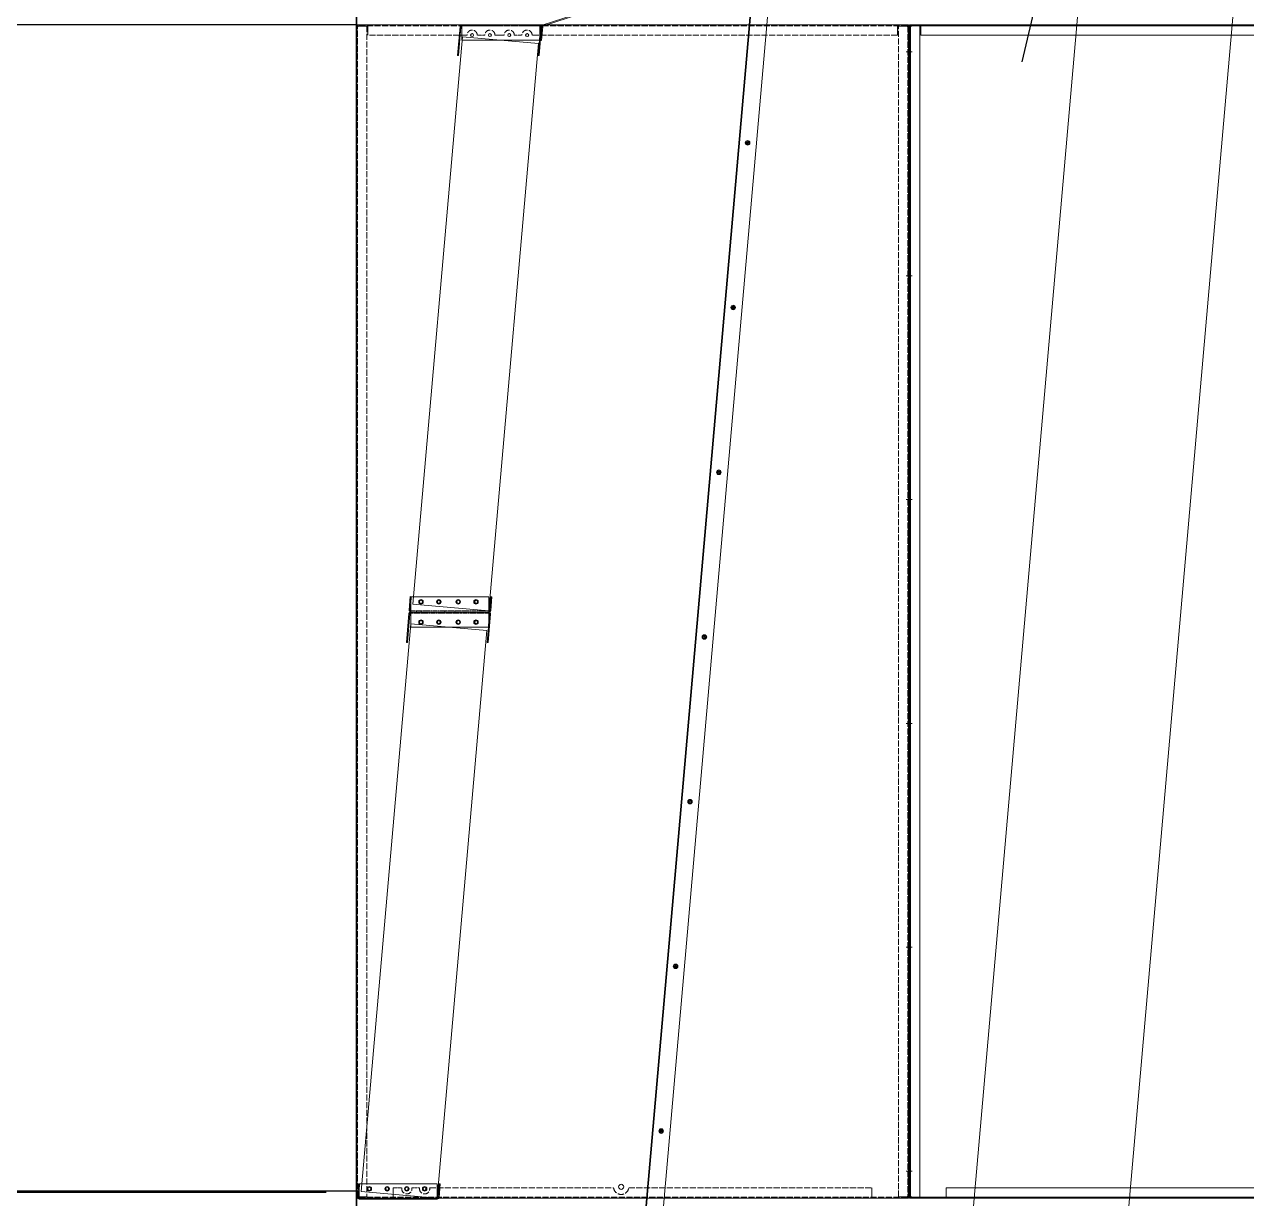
# Model space of a CAD drawing. Header units: millimetres. Extents: x 11674 to 41081, y 10956 to 31751.
# Drawn here: x 23914 to 26317, y 18190 to 20498 of the extents above; entities that cross this region are included whole.
import ezdxf

# ---------------------------------------------------------------- set-up
doc = ezdxf.new("R2010")
doc.units = ezdxf.units.MM
doc.linetypes.add('DASHDOT', pattern=[18.5, 12, -3, 0.5, -3])
doc.linetypes.add('DASHED', pattern=[15, 12, -3])
doc.layers.add('냉각탑_dim', color=1, linetype='Continuous')

# ---------------------------------------------------------------- blocks, each defined once
blk = doc.blocks.new('A$C5F044F0A')
at = {"color": 7, "lineweight": 13, "ltscale": 0.055146}
blk.add_line((2.3, 30.2), (0, 3.8), dxfattribs=at)
at = {"color": 7, "lineweight": 13, "ltscale": 0.004167}
for p, q in [((4.3, 30), (2.3, 30.2)), ((162.8, 29.8), (160.8, 30))]:
    blk.add_line(p, q, dxfattribs=at)
at = {"color": 7, "lineweight": 13, "ltscale": 0.319506}
for p, q in [((156.9, 30), (3.5, 30)), ((156.9, 0), (3.5, 0))]:
    blk.add_line(p, q, dxfattribs=at)
at = {"color": 7, "lineweight": 13, "ltscale": 0.055208}
for p, q in [((3.5, 3.5), (3.5, 30)), ((156.9, 3.5), (156.9, 30)), ((156.9, 30), (156.9, 3.5))]:
    blk.add_line(p, q, dxfattribs=at)
at = {"color": 7, "linetype": 'DASHED', "lineweight": 13, "ltscale": 0.055208}
blk.add_line((3.5, 30), (3.5, 3.5), dxfattribs=at)
at = {"color": 7, "linetype": 'DASHED', "lineweight": 13, "ltscale": 0.001633}
blk.add_line((4.3, 30), (3.5, 30), dxfattribs=at)
at = {"color": 7, "linetype": 'DASHED', "lineweight": 13, "ltscale": 0.019427}
blk.add_line((4.3, 30), (3.5, 20.7), dxfattribs=at)
at = {"color": 7, "lineweight": 13, "ltscale": 0.317873}
blk.add_line((156.9, 30), (4.3, 30), dxfattribs=at)
at = {"color": 7, "lineweight": 13, "ltscale": 0.055693}
for p, q in [((160.8, 30), (158.5, 3.4)), ((162.8, 29.8), (160.5, 3.2))]:
    blk.add_line(p, q, dxfattribs=at)
at = {"color": 7, "lineweight": 13, "ltscale": 0.035719}
blk.add_line((3.5, 20.7), (2, 3.6), dxfattribs=at)
at = {"color": 7, "lineweight": 13, "ltscale": 0.007292}
for p, q in [((3.5, 3.5), (3.5, 0)), ((156.9, 3.5), (156.9, 0))]:
    blk.add_line(p, q, dxfattribs=at)
at = {"color": 7, "linetype": 'DASHED', "lineweight": 13, "ltscale": 0.003125}
blk.add_line((3.5, 2), (3.5, 3.5), dxfattribs=at)
at = {"color": 7, "linetype": 'DASHED', "lineweight": 13, "ltscale": 0.319506}
blk.add_line((3.5, 2), (156.9, 2), dxfattribs=at)
at = {"color": 7, "linetype": 'DASHED', "lineweight": 13, "ltscale": 0.004167}
for p, q in [((3.5, 0), (3.5, 2)), ((14.5, 0), (14.5, 2)), ((14.5, 0), (14.5, 2)), ((14.5, 0), (14.5, 2)), ((14.5, 0), (14.5, 2)), ((14.5, 0), (14.5, 2)), ((14.5, 0), (14.5, 2)), ((14.5, 0), (14.5, 2)), ((14.5, 0), (14.5, 2)), ((14.5, 0), (14.5, 2)), ((14.5, 0), (14.5, 2)), ((14.5, 0), (14.5, 2)), ((23.5, 0), (23.5, 2)), ((23.5, 0), (23.5, 2)), ((23.5, 0), (23.5, 2)), ((23.5, 0), (23.5, 2)), ((23.5, 0), (23.5, 2)), ((23.5, 0), (23.5, 2)), ((23.5, 0), (23.5, 2)), ((23.5, 0), (23.5, 2)), ((23.5, 0), (23.5, 2)), ((23.5, 0), (23.5, 2)), ((23.5, 0), (23.5, 2)), ((70, 0), (70, 2)), ((70, 0), (70, 2)), ((70, 0), (70, 2)), ((70, 0), (70, 2)), ((70, 0), (70, 2)), ((70, 0), (70, 2)), ((70, 0), (70, 2)), ((70, 0), (70, 2)), ((70, 0), (70, 2)), ((70, 0), (70, 2)), ((70, 0), (70, 2)), ((90, 0), (90, 2)), ((90, 0), (90, 2)), ((90, 0), (90, 2)), ((90, 0), (90, 2)), ((90, 0), (90, 2)), ((90, 0), (90, 2)), ((90, 0), (90, 2)), ((90, 0), (90, 2)), ((90, 0), (90, 2)), ((90, 0), (90, 2)), ((90, 0), (90, 2)), ((156.9, 0), (156.9, 2)), ((161.6, 16.7), (159.6, 16.8)), ((161.6, 16.7), (159.6, 16.8)), ((162.2, 22.6), (160.2, 22.8)), ((162.2, 22.6), (160.2, 22.8))]:
    blk.add_line(p, q, dxfattribs=at)
at = {"color": 7, "lineweight": 13, "ltscale": 0.003125}
blk.add_line((156.9, 2), (156.9, 3.5), dxfattribs=at)
at = {"color": 7, "lineweight": 13, "ltscale": 0.000261465}
for p, q in [((157, 2), (156.9, 2)), ((156.9, 0), (157, 0))]:
    blk.add_line(p, q, dxfattribs=at)
at = {"color": 7, "lineweight": 13}
for centre in [(23.5, 20), (58.5, 20), (96.9, 20), (131.9, 20)]:
    blk.add_circle(centre, 3, dxfattribs=at)
for centre, radius, start, end in [((3.5, 3.5), 3.5, 175, 270), ((3.5, 3.5), 1.5, 175, 270), ((157, 3.5), 1.5, 270, 355), ((157, 3.5), 3.5, 270, 355)]:
    blk.add_arc(centre, radius, start, end, dxfattribs=at)
blk = doc.blocks.new('A$C7B6532BF')
at = {"color": 5, "lineweight": 5}
for p, q in [((239.1, 2732.8), (0, 0)), ((848.7, 2732.8), (239.1, 2732.8)), ((609.6, 0), (848.7, 2732.8)), ((0, 0), (609.6, 0))]:
    blk.add_line(p, q, dxfattribs=at)
blk = doc.blocks.new('A$C493D0A01')
at = {"color": 5, "lineweight": 5}
for p, q in [((848.7, 2732.8), (1153.5, 2732.8)), ((609.6, 0), (914.4, 0))]:
    blk.add_line(p, q, dxfattribs=at)
at = {"lineweight": 5}
for p in [(0, 0), (914.4, 0)]:
    blk.add_blockref('A$C7B6532BF', p, dxfattribs=at)
blk = doc.blocks.new('A$C5DDF0D69')
at = {"color": 7, "lineweight": 13, "ltscale": 0.118431}
for p, q in [((0, 0.3), (5, 57)), ((2, 0.2), (6.9, 56.8))]:
    blk.add_line(p, q, dxfattribs=at)
at = {"color": 7, "lineweight": 13, "ltscale": 0.000626001}
for p, q in [((8.7, 60.2), (8.4, 60.2)), ((8.7, 58.2), (8.4, 58.2))]:
    blk.add_line(p, q, dxfattribs=at)
at = {"color": 7, "lineweight": 13, "ltscale": 0.31935}
for p, q in [((162, 60.2), (8.7, 60.2)), ((162, 30.2), (8.7, 30.2))]:
    blk.add_line(p, q, dxfattribs=at)
at = {"color": 7, "linetype": 'DASHED', "lineweight": 13, "ltscale": 0.004167}
for p, q in [((8.7, 58.2), (8.7, 60.2)), ((75, 60.2), (75, 58.2)), ((75, 60.2), (75, 58.2)), ((75, 60.2), (75, 58.2)), ((75, 60.2), (75, 58.2)), ((75, 60.2), (75, 58.2)), ((75, 60.2), (75, 58.2)), ((75, 60.2), (75, 58.2)), ((75, 60.2), (75, 58.2)), ((75, 60.2), (75, 58.2)), ((75, 60.2), (75, 58.2)), ((75, 60.2), (75, 58.2)), ((95, 60.2), (95, 58.2)), ((95, 60.2), (95, 58.2)), ((95, 60.2), (95, 58.2)), ((95, 60.2), (95, 58.2)), ((95, 60.2), (95, 58.2)), ((95, 60.2), (95, 58.2)), ((95, 60.2), (95, 58.2)), ((95, 60.2), (95, 58.2)), ((95, 60.2), (95, 58.2)), ((95, 60.2), (95, 58.2)), ((95, 60.2), (95, 58.2)), ((162, 58.2), (162, 60.2)), ((164.8, 47.9), (162.8, 48.1)), ((164.8, 47.9), (162.8, 48.1)), ((164.8, 47.9), (162.8, 48.1)), ((164.8, 47.9), (162.8, 48.1)), ((164.8, 47.9), (162.8, 48.1)), ((164.8, 47.9), (162.8, 48.1)), ((164.8, 47.9), (162.8, 48.1)), ((164.8, 47.9), (162.8, 48.1)), ((164.8, 47.9), (162.8, 48.1)), ((164.8, 47.9), (162.8, 48.1)), ((164.8, 47.9), (162.8, 48.1)), ((164.3, 41.9), (162.3, 42.1)), ((164.3, 41.9), (162.3, 42.1)), ((164.3, 41.9), (162.3, 42.1)), ((164.3, 41.9), (162.3, 42.1)), ((164.3, 41.9), (162.3, 42.1)), ((164.3, 41.9), (162.3, 42.1)), ((164.3, 41.9), (162.3, 42.1)), ((164.3, 41.9), (162.3, 42.1)), ((164.3, 41.9), (162.3, 42.1)), ((164.3, 41.9), (162.3, 42.1)), ((164.3, 41.9), (162.3, 42.1)), ((161.4, 9), (159.4, 9.2)), ((161.4, 9), (159.4, 9.2)), ((161.9, 15), (159.9, 15.2)), ((161.9, 15), (159.9, 15.2))]:
    blk.add_line(p, q, dxfattribs=at)
at = {"color": 7, "lineweight": 13, "ltscale": 0.007292}
for p, q in [((8.7, 56.7), (8.7, 60.2)), ((162, 56.7), (162, 60.2))]:
    blk.add_line(p, q, dxfattribs=at)
at = {"color": 7, "linetype": 'DASHED', "lineweight": 13, "ltscale": 0.31935}
blk.add_line((162, 58.2), (8.7, 58.2), dxfattribs=at)
at = {"color": 7, "lineweight": 13, "ltscale": 0.003125}
blk.add_line((8.7, 58.2), (8.7, 56.7), dxfattribs=at)
at = {"color": 7, "lineweight": 13, "ltscale": 0.055208}
for p, q in [((8.7, 56.7), (8.7, 30.2)), ((8.7, 30.2), (8.7, 56.7)), ((162, 30.2), (162, 56.7))]:
    blk.add_line(p, q, dxfattribs=at)
at = {"color": 7, "lineweight": 13, "ltscale": 0.117885}
blk.add_line((160.6, 0), (165.5, 56.4), dxfattribs=at)
at = {"color": 7, "linetype": 'DASHED', "lineweight": 13, "ltscale": 0.003125}
blk.add_line((162, 58.2), (162, 56.7), dxfattribs=at)
at = {"color": 7, "linetype": 'DASHED', "lineweight": 13, "ltscale": 0.055208}
blk.add_line((162, 56.7), (162, 30.2), dxfattribs=at)
at = {"color": 7, "lineweight": 13, "ltscale": 0.035719}
blk.add_line((162, 39.5), (163.5, 56.5), dxfattribs=at)
at = {"color": 7, "lineweight": 13, "ltscale": 0.317661}
blk.add_line((161.2, 30.2), (8.7, 30.2), dxfattribs=at)
at = {"color": 7, "lineweight": 13, "ltscale": 0.062739}
blk.add_line((158.6, 0.2), (161.2, 30.2), dxfattribs=at)
at = {"color": 7, "linetype": 'DASHED', "lineweight": 13, "ltscale": 0.019427}
blk.add_line((161.2, 30.2), (162, 39.5), dxfattribs=at)
at = {"color": 7, "linetype": 'DASHED', "lineweight": 13, "ltscale": 0.001689}
blk.add_line((162, 30.2), (161.2, 30.2), dxfattribs=at)
at = {"color": 7, "lineweight": 13, "ltscale": 0.004167}
for p, q in [((2, 0.2), (0, 0.3)), ((160.6, 0), (158.6, 0.2))]:
    blk.add_line(p, q, dxfattribs=at)
at = {"color": 7, "lineweight": 13}
for centre in [(28.7, 40.2), (63.7, 40.2), (102.1, 40.2), (137.1, 40.2)]:
    blk.add_circle(centre, 3, dxfattribs=at)
for centre, radius, start, end in [((8.4, 56.7), 3.5, 90, 175), ((8.4, 56.7), 1.5, 90, 175), ((162, 56.7), 3.5, 355, 90), ((162, 56.7), 1.5, 355, 90)]:
    blk.add_arc(centre, radius, start, end, dxfattribs=at)
blk = doc.blocks.new('A$C7EF54F26')
at = {"color": 7, "lineweight": 15}
for p, q in [((431.7, 245.9), (433.7, 245.9)), ((431.7, 216.9), (431.7, 245.9)), ((433.7, 216.9), (433.7, 245.9)), ((431.7, 235.4), (433.7, 235.4)), ((431.7, 235.4), (433.7, 235.4)), ((431.7, 235.4), (433.7, 235.4)), ((431.7, 235.4), (433.7, 235.4)), ((431.7, 235.4), (433.7, 235.4)), ((431.7, 235.4), (433.7, 235.4)), ((431.7, 235.4), (433.7, 235.4)), ((431.7, 235.4), (433.7, 235.4)), ((431.7, 235.4), (433.7, 235.4)), ((431.7, 235.4), (433.7, 235.4)), ((431.7, 235.4), (433.7, 235.4)), ((431.7, 226.4), (433.7, 226.4)), ((431.7, 226.4), (433.7, 226.4)), ((431.7, 226.4), (433.7, 226.4)), ((431.7, 226.4), (433.7, 226.4)), ((431.7, 226.4), (433.7, 226.4)), ((431.7, 226.4), (433.7, 226.4)), ((431.7, 226.4), (433.7, 226.4)), ((431.7, 226.4), (433.7, 226.4)), ((431.7, 226.4), (433.7, 226.4)), ((431.7, 226.4), (433.7, 226.4)), ((431.7, 226.4), (433.7, 226.4)), ((2.1, 30.9), (430.8, 215.5)), ((2.9, 29.1), (431.5, 213.7)), ((306.6, 162), (307.3, 160.2)), ((176.9, 106.2), (177.7, 104.4)), ((0, 27.7), (0.1, 0)), ((2, 27.7), (2.1, 0)), ((2, 19.5), (0, 19.5)), ((2, 19.5), (0, 19.5)), ((2, 19.5), (0, 19.5)), ((2, 19.5), (0, 19.5)), ((2, 19.5), (0, 19.5)), ((2, 19.5), (0, 19.5)), ((2, 19.5), (0, 19.5)), ((2, 19.5), (0, 19.5)), ((2, 19.5), (0, 19.5)), ((2, 19.5), (0, 19.5)), ((2, 19.5), (0, 19.5)), ((2.1, 10.5), (0.1, 10.5)), ((2.1, 10.5), (0.1, 10.5)), ((2.1, 10.5), (0.1, 10.5)), ((2.1, 10.5), (0.1, 10.5)), ((2.1, 10.5), (0.1, 10.5)), ((2.1, 10.5), (0.1, 10.5)), ((2.1, 10.5), (0.1, 10.5)), ((2.1, 10.5), (0.1, 10.5)), ((2.1, 10.5), (0.1, 10.5)), ((2.1, 10.5), (0.1, 10.5)), ((2.1, 10.5), (0.1, 10.5)), ((0.1, 0), (2.1, 0))]:
    blk.add_line(p, q, dxfattribs=at)
for centre, radius, start, end in [((430.2, 216.9), 1.5, 293.3, 0), ((430.2, 216.9), 3.5, 293.3, 0), ((3.5, 27.7), 3.5, 113.3, 180.3), ((3.5, 27.7), 1.5, 113.3, 180.3)]:
    blk.add_arc(centre, radius, start, end, dxfattribs=at)
blk = doc.blocks.new('A$C7AF137E1')
at = {"color": 7, "lineweight": 13, "ltscale": 0.004}
for p, q in [((0, 35), (0, 33.4)), ((2700, 35), (2700, 33.4))]:
    blk.add_line(p, q, dxfattribs=at)
at = {"color": 7, "lineweight": 13}
for p, q in [((2700, 35), (0, 35)), ((2700, 33.4), (0, 33.4)), ((2700, 0), (0, 0))]:
    blk.add_line(p, q, dxfattribs=at)
at = {"color": 7, "lineweight": 13, "ltscale": 0.00375}
for p, q in [((0, 31.9), (0, 33.4)), ((2700, 31.9), (2700, 33.4))]:
    blk.add_line(p, q, dxfattribs=at)
at = {"color": 7, "lineweight": 13, "ltscale": 0.07975}
for p, q in [((0, 0), (0, 31.9)), ((2700, 31.9), (2700, 0))]:
    blk.add_line(p, q, dxfattribs=at)
at = {"color": 7, "linetype": 'DASHDOT', "lineweight": 13, "ltscale": 0.0195}
for p, q in [((53.9, 17.5), (46.1, 17.5)), ((50, 21.4), (50, 13.6)), ((378.9, 17.5), (371.1, 17.5)), ((375, 21.4), (375, 13.6)), ((703.9, 17.5), (696.1, 17.5)), ((700, 21.4), (700, 13.6)), ((1028.9, 17.5), (1021.1, 17.5)), ((1025, 21.4), (1025, 13.6)), ((1353.9, 17.5), (1346.1, 17.5)), ((1350, 21.4), (1350, 13.6)), ((1678.9, 17.5), (1671.1, 17.5)), ((1675, 21.4), (1675, 13.6)), ((2003.9, 17.5), (1996.1, 17.5)), ((2000, 21.4), (2000, 13.6)), ((2328.9, 17.5), (2321.1, 17.5)), ((2325, 21.4), (2325, 13.6)), ((2653.9, 17.5), (2646.1, 17.5)), ((2650, 21.4), (2650, 13.6))]:
    blk.add_line(p, q, dxfattribs=at)
at = {"color": 7, "lineweight": 13}
for centre in [(50, 17.5), (375, 17.5), (700, 17.5), (1025, 17.5), (1350, 17.5), (1675, 17.5), (2000, 17.5), (2325, 17.5), (2650, 17.5)]:
    blk.add_circle(centre, 3, dxfattribs=at)
blk = doc.blocks.new('A$C586E2F7A')
at = {"color": 7, "lineweight": 15}
for p, q in [((0, 2306), (0, 0)), ((0, 2306), (3.1, 2306)), ((0, 2302.9), (1.6, 2302.9)), ((1.6, 2306), (1.6, 0)), ((1.6, 2302.9), (2, 2302.9)), ((2, 2302.9), (3.1, 2302.9)), ((3.1, 2306), (3.1, 2304.4)), ((20, 2306), (3.1, 2306)), ((20, 2304.4), (3.1, 2304.4)), ((3.1, 2304), (3.1, 2304.4)), ((3.1, 2302.9), (3.1, 2304)), ((22, 2306), (20, 2306)), ((20, 0), (20, 2306)), ((22, 2304.4), (20, 2304.4)), ((1063, 2306), (22, 2306)), ((22, 2306), (22, 2302.9)), ((22, 2306), (22, 2304.4)), ((1063, 2304.4), (22, 2304.4)), ((22, 2302.9), (22, 2286)), ((22, 2286), (1063, 2286)), ((35.5, 2304.4), (35.5, 2306)), ((44.5, 2304.4), (44.5, 2306)), ((235.5, 2304.4), (235.5, 2306)), ((244.5, 2304.4), (244.5, 2306)), ((435.5, 2304.4), (435.5, 2306)), ((444.5, 2304.4), (444.5, 2306)), ((640.5, 2304.4), (640.5, 2306)), ((649.5, 2304.4), (649.5, 2306)), ((840.5, 2304.4), (840.5, 2306)), ((849.5, 2304.4), (849.5, 2306)), ((1040.5, 2304.4), (1040.5, 2306)), ((1049.5, 2304.4), (1049.5, 2306)), ((1063, 2306), (1063, 2306)), ((1063, 2306), (1063, 2302.9)), ((1065, 2306), (1063, 2306)), ((1063, 2306), (1063, 2304.4)), ((1065, 2304.4), (1063, 2304.4)), ((1063, 2286), (1063, 2302.9)), ((1081.9, 2306), (1065, 2306)), ((1065, 2306), (1065, 178.8)), ((1081.9, 2304.4), (1065, 2304.4)), ((1081.9, 2306), (1081.9, 2304.4)), ((1081.9, 2306), (1085, 2306)), ((1081.9, 2304), (1081.9, 2304.4)), ((1081.9, 2302.9), (1081.9, 2304)), ((1083, 2302.9), (1081.9, 2302.9)), ((1083.4, 2302.9), (1083, 2302.9)), ((1083.4, 0), (1083.4, 2306)), ((1085, 2302.9), (1083.4, 2302.9)), ((1085, 0), (1085, 2306)), ((1.6, 2257.5), (0, 2257.5)), ((1.6, 2248.5), (0, 2248.5)), ((1083.4, 2257.5), (1085, 2257.5)), ((1083.4, 2248.5), (1085, 2248.5)), ((1.6, 1817.5), (0, 1817.5)), ((1.6, 1808.5), (0, 1808.5)), ((1083.4, 1817.5), (1085, 1817.5)), ((1083.4, 1808.5), (1085, 1808.5)), ((1.6, 1377.5), (0, 1377.5)), ((1083.4, 1377.5), (1085, 1377.5)), ((1.6, 1368.5), (0, 1368.5)), ((1083.4, 1368.5), (1085, 1368.5)), ((1.6, 937.5), (0, 937.5)), ((1083.4, 937.5), (1085, 937.5)), ((1.6, 928.5), (0, 928.5)), ((1083.4, 928.5), (1085, 928.5)), ((1.6, 497.5), (0, 497.5)), ((1.6, 488.5), (0, 488.5)), ((1083.4, 497.5), (1085, 497.5)), ((1083.4, 488.5), (1085, 488.5)), ((1065, 158.8), (1065, 0)), ((1.6, 56), (0, 56)), ((1.6, 50), (0, 50)), ((1083.4, 56), (1085, 56)), ((1083.4, 50), (1085, 50)), ((0, 3.1), (1.6, 3.1)), ((3.1, 0), (0, 0)), ((1.6, 3.1), (2, 3.1)), ((2, 3.1), (3.1, 3.1)), ((3.1, 3.1), (3.1, 2)), ((3.1, 2), (3.1, 1.6)), ((20, 1.6), (3.1, 1.6)), ((3.1, 0), (3.1, 1.6)), ((3.1, 0), (20, 0)), ((22, 1.6), (20, 1.6)), ((22, 0), (20, 0)), ((22, 1.6), (22, 0)), ((22, 1.6), (100, 1.6)), ((22, 1.6), (72, 1.6)), ((22, 1.6), (22, 1.6)), ((22, 0), (100, 0)), ((22, 0), (22, 0)), ((22, 0), (22, 0)), ((22, 0), (72, 0)), ((35.5, 1.6), (35.5, 0)), ((44.5, 1.6), (44.5, 0)), ((1013, 20), (72, 20)), ((72, 3.1), (72, 20)), ((72, 3.1), (72, 0)), ((100, 1.6), (985, 1.6)), ((100, 0), (100, 1.6)), ((100, 0), (985, 0)), ((235.5, 1.6), (235.5, 0)), ((244.5, 1.6), (244.5, 0)), ((435.5, 1.6), (435.5, 0)), ((444.5, 1.6), (444.5, 0)), ((640.5, 1.6), (640.5, 0)), ((649.5, 1.6), (649.5, 0)), ((840.5, 1.6), (840.5, 0)), ((849.5, 1.6), (849.5, 0)), ((985, 1.6), (1063, 1.6)), ((985, 0), (985, 1.6)), ((985, 0), (1063, 0)), ((1013, 20), (1013, 3.1)), ((1013, 0), (1013, 3.1)), ((1063, 1.6), (1013, 1.6)), ((1063, 0), (1013, 0)), ((1040.5, 1.6), (1040.5, 0)), ((1049.5, 1.6), (1049.5, 0)), ((1065, 1.6), (1063, 1.6)), ((1063, 1.6), (1063, 1.6)), ((1063, 0), (1063, 1.6)), ((1065, 0), (1063, 0)), ((1063, 0), (1063, 0)), ((1063, 0), (1063, 0)), ((1081.9, 1.6), (1065, 1.6)), ((1065, 0), (1081.9, 0)), ((1083, 3.1), (1081.9, 3.1)), ((1081.9, 3.1), (1081.9, 2)), ((1081.9, 2), (1081.9, 1.6)), ((1081.9, 0), (1081.9, 1.6)), ((1081.9, 0), (1085, 0)), ((1083.4, 3.1), (1083, 3.1)), ((1085, 3.1), (1083.4, 3.1))]:
    blk.add_line(p, q, dxfattribs=at)
at = {"lineweight": 5}
for p, q in [((1072.7, 178.8), (1065, 178.8)), ((1072.7, 158.8), (1065, 158.8))]:
    blk.add_line(p, q, dxfattribs=at)
blk.add_circle((1072.7, 168.8), 4.5, dxfattribs=at)
blk.add_arc((1072.7, 168.8), 10, 270, 90, dxfattribs=at)
blk = doc.blocks.new('1')
at = {"ltscale": 500}
for p, q in [((24567.4, 20888.9), (24567.4, 17694)), ((24567.4, 20888.9), (24567.4, 17688.9)), ((24567.4, 17688.9), (24567.4, 20888.9))]:
    blk.add_line(p, q, dxfattribs=at)
for p, q in [((24567.4, 20496.9), (23269.4, 20496.9)), ((22167.4, 18202.4), (24507.4, 18202.4)), ((24567.4, 18204.4), (23269.4, 18204.4))]:
    blk.add_line(p, q)
at = {"color": 7, "lineweight": 13, "ltscale": 0.009063}
for p, q in [((24567.4, 20496.9), (24570.2, 20496.9)), ((24567.4, 20495.3), (24570.2, 20495.3)), ((25652.4, 20496.9), (25649.6, 20496.9)), ((25652.4, 20495.3), (25649.6, 20495.3)), ((24567.4, 18192.5), (24570.2, 18192.5)), ((24567.4, 18190.9), (24570.2, 18190.9)), ((25652.4, 18192.5), (25649.6, 18192.5)), ((25652.4, 18190.9), (25649.6, 18190.9))]:
    blk.add_line(p, q, dxfattribs=at)
at = {"color": 7, "lineweight": 13, "ltscale": 0.005}
for p, q in [((24567.4, 20496.9), (24567.4, 20495.3)), ((24567.4, 20494.4), (24569, 20494.4)), ((25649.6, 20496.9), (25649.6, 20495.3)), ((25652.4, 20494.4), (25650.8, 20494.4)), ((25652.4, 20496.9), (25652.4, 20495.3)), ((24567.4, 18193.4), (24569, 18193.4)), ((24567.4, 18190.9), (24567.4, 18192.5)), ((25649.6, 18190.9), (25649.6, 18192.5)), ((25652.4, 18193.4), (25650.8, 18193.4)), ((25652.4, 18190.9), (25652.4, 18192.5))]:
    blk.add_line(p, q, dxfattribs=at)
at = {"color": 7, "lineweight": 13, "ltscale": 0.0009375}
for p, q in [((24567.4, 20494.1), (24567.4, 20494.4)), ((24569, 20494.1), (24569, 20494.4)), ((25650.8, 20494.4), (25650.8, 20494.1)), ((25652.4, 20494.4), (25652.4, 20494.1)), ((24567.4, 18193.4), (24567.4, 18193.7)), ((24569, 18193.4), (24569, 18193.7)), ((25650.8, 18193.7), (25650.8, 18193.4)), ((25652.4, 18193.7), (25652.4, 18193.4))]:
    blk.add_line(p, q, dxfattribs=at)
at = {"color": 7, "lineweight": 13}
for p, q in [((24567.4, 18193.7), (24567.4, 20494.1)), ((25649.6, 20496.9), (24570.2, 20496.9)), ((25652.4, 20494.1), (25652.4, 18193.7)), ((25649.6, 18190.9), (24570.2, 18190.9))]:
    blk.add_line(p, q, dxfattribs=at)
at = {"color": 7, "lineweight": 13, "ltscale": 0.00875}
for p, q in [((24567.4, 20494.1), (24570.2, 20494.1)), ((24570.2, 20494.1), (24570.2, 20496.9)), ((25649.6, 20494.1), (25649.6, 20496.9)), ((25652.4, 20494.1), (25649.6, 20494.1)), ((24567.4, 18193.7), (24570.2, 18193.7)), ((24570.2, 18193.7), (24570.2, 18190.9)), ((25649.6, 18193.7), (25649.6, 18190.9)), ((25652.4, 18193.7), (25649.6, 18193.7))]:
    blk.add_line(p, q, dxfattribs=at)
at = {"color": 7, "lineweight": 13, "ltscale": 0.00375}
for p, q in [((24570.2, 20494.4), (24569, 20494.4)), ((25649.6, 20494.4), (25650.8, 20494.4)), ((24570.2, 18193.4), (24569, 18193.4)), ((25649.6, 18193.4), (25650.8, 18193.4))]:
    blk.add_line(p, q, dxfattribs=at)
at = {"color": 7, "linetype": 'DASHED', "lineweight": 13}
for p, q in [((24569, 18193.7), (24569, 20494.1)), ((25649.6, 20495.3), (24570.2, 20495.3)), ((24587.4, 20494.4), (24587.4, 18193.4)), ((25632.4, 18193.4), (25632.4, 20494.4)), ((25650.8, 20494.1), (25650.8, 18193.7)), ((24784.4, 20476.9), (24589.4, 20476.9)), ((25630.4, 20476.9), (24912.4, 20476.9)), ((25649.6, 18192.5), (24570.2, 18192.5)), ((24710.9, 18210.9), (25072.5, 18210.9)), ((25102.2, 18210.9), (25580.5, 18210.9))]:
    blk.add_line(p, q, dxfattribs=at)
at = {"color": 7, "lineweight": 13, "ltscale": 0.000866094}
blk.add_line((24570.2, 20496.9), (24570.2, 20496.6), dxfattribs=at)
at = {"color": 7, "linetype": 'DASHED', "lineweight": 13, "ltscale": 0.004134}
blk.add_line((24570.2, 20496.6), (24570.2, 20495.3), dxfattribs=at)
at = {"color": 7, "linetype": 'DASHED', "lineweight": 13, "ltscale": 0.05375}
for p, q in [((24570.2, 20494.4), (24587.4, 20494.4)), ((24589.4, 20476.9), (24589.4, 20494.1)), ((25630.4, 20494.1), (25630.4, 20476.9)), ((25632.4, 20494.4), (25649.6, 20494.4)), ((24587.4, 18193.4), (24570.2, 18193.4)), ((24639.3, 18193.7), (24639.3, 18210.9)), ((25580.5, 18210.9), (25580.5, 18193.7)), ((25649.6, 18193.4), (25632.4, 18193.4))]:
    blk.add_line(p, q, dxfattribs=at)
at = {"color": 7, "linetype": 'DASHED', "lineweight": 13, "ltscale": 0.005}
for p, q in [((24589.4, 20496.9), (24589.4, 20495.3)), ((24602.9, 20495.3), (24602.9, 20496.9)), ((24611.9, 20495.3), (24611.9, 20496.9)), ((24802.9, 20495.3), (24802.9, 20496.9)), ((24811.9, 20495.3), (24811.9, 20496.9)), ((24952.9, 20495.3), (24952.9, 20496.9)), ((24961.9, 20495.3), (24961.9, 20496.9)), ((25207.9, 20495.3), (25207.9, 20496.9)), ((25216.9, 20495.3), (25216.9, 20496.9)), ((25407.9, 20495.3), (25407.9, 20496.9)), ((25416.9, 20495.3), (25416.9, 20496.9)), ((25607.9, 20495.3), (25607.9, 20496.9)), ((25616.9, 20495.3), (25616.9, 20496.9)), ((25630.4, 20496.9), (25630.4, 20495.3)), ((24569, 20446.9), (24567.4, 20446.9)), ((25652.4, 20446.9), (25650.8, 20446.9)), ((24569, 20440.9), (24567.4, 20440.9)), ((25652.4, 20440.9), (25650.8, 20440.9)), ((24569, 20006.9), (24567.4, 20006.9)), ((24569, 20000.9), (24567.4, 20000.9)), ((25652.4, 20006.9), (25650.8, 20006.9)), ((25652.4, 20000.9), (25650.8, 20000.9)), ((24569, 19566.9), (24567.4, 19566.9)), ((24569, 19560.9), (24567.4, 19560.9)), ((25652.4, 19566.9), (25650.8, 19566.9)), ((25652.4, 19560.9), (25650.8, 19560.9)), ((24569, 19126.9), (24567.4, 19126.9)), ((25652.4, 19126.9), (25650.8, 19126.9)), ((24569, 19120.9), (24567.4, 19120.9)), ((25652.4, 19120.9), (25650.8, 19120.9)), ((24569, 18686.9), (24567.4, 18686.9)), ((24569, 18680.9), (24567.4, 18680.9)), ((25652.4, 18686.9), (25650.8, 18686.9)), ((25652.4, 18680.9), (25650.8, 18680.9)), ((24569, 18246.9), (24567.4, 18246.9)), ((24569, 18240.9), (24567.4, 18240.9)), ((25652.4, 18246.9), (25650.8, 18246.9)), ((25652.4, 18240.9), (25650.8, 18240.9)), ((24602.9, 18190.9), (24602.9, 18192.5)), ((24611.9, 18190.9), (24611.9, 18192.5)), ((24639.3, 18190.9), (24639.3, 18192.5)), ((25002.9, 18190.9), (25002.9, 18192.5)), ((25011.9, 18190.9), (25011.9, 18192.5)), ((25207.9, 18190.9), (25207.9, 18192.5)), ((25216.9, 18190.9), (25216.9, 18192.5)), ((25407.9, 18190.9), (25407.9, 18192.5)), ((25416.9, 18190.9), (25416.9, 18192.5)), ((25580.5, 18190.9), (25580.5, 18192.5)), ((25607.9, 18190.9), (25607.9, 18192.5)), ((25616.9, 18190.9), (25616.9, 18192.5))]:
    blk.add_line(p, q, dxfattribs=at)
at = {"color": 7, "linetype": 'DASHED', "lineweight": 13, "ltscale": 0.00375}
for p, q in [((24589.4, 20495.3), (24589.4, 20494.1)), ((25630.4, 20495.3), (25630.4, 20494.1)), ((24639.3, 18192.5), (24639.3, 18193.7)), ((25580.5, 18192.5), (25580.5, 18193.7))]:
    blk.add_line(p, q, dxfattribs=at)
at = {"color": 7, "linetype": 'DASHED', "lineweight": 13, "ltscale": 0.046875}
for p, q in [((24819.4, 20476.9), (24804.4, 20476.9)), ((24892.4, 20476.9), (24877.4, 20476.9))]:
    blk.add_line(p, q, dxfattribs=at)
at = {"color": 7, "linetype": 'DASHED', "lineweight": 13, "ltscale": 0.05625}
blk.add_line((24857.4, 20476.9), (24839.4, 20476.9), dxfattribs=at)
at = {"lineweight": 5}
blk.add_line((24930.5, 20484.6), (24930, 20478.6), dxfattribs=at)
at = {"color": 1, "lineweight": 5}
for p, q in [((25647.6, 20443.9), (25659.6, 20443.9)), ((25647.6, 20003.9), (25659.6, 20003.9)), ((25647.6, 19563.9), (25659.6, 19563.9)), ((25647.6, 19123.9), (25659.6, 19123.9)), ((25647.6, 18683.9), (25659.6, 18683.9)), ((25647.6, 18243.9), (25659.6, 18243.9))]:
    blk.add_line(p, q, dxfattribs=at)
at = {"color": 7, "linetype": 'DASHED', "lineweight": 13, "ltscale": 0.004135}
blk.add_line((24570.2, 18191.2), (24570.2, 18192.5), dxfattribs=at)
at = {"color": 7, "lineweight": 13, "ltscale": 0.000864609}
blk.add_line((24570.2, 18190.9), (24570.2, 18191.2), dxfattribs=at)
at = {"color": 7, "linetype": 'DASHED', "lineweight": 13, "ltscale": 0.053131}
blk.add_line((24639.3, 18210.9), (24656.3, 18210.9), dxfattribs=at)
at = {"color": 7, "linetype": 'DASHED', "lineweight": 13, "ltscale": 0.048138}
blk.add_line((24675.9, 18210.9), (24691.3, 18210.9), dxfattribs=at)
at = {"color": 5, "lineweight": 5, "elevation": 0}
for points in [[(24677.9, 19358), (24827.3, 19344.9), (24925, 20460.6), (24775.5, 20473.7)], [(24576.3, 18204), (24725.7, 18190.9), (24823.3, 19306.6), (24673.9, 19319.7)]]:
    blk.add_lwpolyline(points, close=True, dxfattribs=at)
at = {"color": 7, "lineweight": 13}
for centre, radius in [((24794.4, 20476.9), 3), ((24829.4, 20476.9), 3), ((24867.4, 20476.9), 3), ((24902.4, 20476.9), 3), ((25336, 20265.1), 4.5), ((25307.7, 19941.4), 4.5), ((25279.4, 19617.6), 4.5), ((25251.1, 19293.8), 4.5), ((25222.7, 18970.1), 4.5), ((25194.4, 18646.3), 4.5), ((25166.1, 18322.5), 4.5), ((24592.4, 18208.9), 4.5), ((24627.4, 18208.9), 4.5), ((24666.1, 18208.9), 4.5), ((24701.1, 18208.9), 4.5)]:
    blk.add_circle(centre, radius, dxfattribs=at)
at = {"color": 1, "lineweight": 13}
for centre in [(24694, 19362.9), (24729, 19362.9), (24767, 19362.9), (24802, 19362.9), (24694, 19322.9), (24729, 19322.9), (24767, 19322.9), (24802, 19322.9)]:
    blk.add_circle(centre, 4.5, dxfattribs=at)
at = {"color": 7, "lineweight": 5}
blk.add_circle((25087.4, 18212.9), 5, dxfattribs=at)
at = {"color": 7, "linetype": 'DASHED', "lineweight": 13}
for centre, radius, start, end in [((24794.4, 20476.9), 10, 0, 180), ((24829.4, 20476.9), 10, 0, 180), ((24867.4, 20476.9), 10, 0, 180), ((24902.4, 20476.9), 10, 0, 180), ((24666.1, 18208.9), 10, 168.463, 11.537), ((24701.1, 18208.9), 10, 168.463, 11.537), ((25087.4, 18212.9), 15, 187.6621, 352.3379)]:
    blk.add_arc(centre, radius, start, end, dxfattribs=at)
at = {"lineweight": 5}
for name, p, rotation in [('A$C7EF54F26', (24928.9, 20466.7), 354.6349260590812), ('A$C7AF137E1', (25150.8, 17947.4), 85.0001035662264)]:
    blk.add_blockref(name, p, dxfattribs=dict(at, rotation=rotation))
for name, p in [('A$C493D0A01', (25150.9, 17948.9)), ('A$C5DDF0D69', (24765.6, 20436.7)), ('A$C586E2F7A', (25654.4, 18190.9)), ('A$C5F044F0A', (24670.5, 19342.9)), ('A$C5DDF0D69', (24665.2, 19282.7)), ('A$C5F044F0A', (24568.9, 18188.9))]:
    blk.add_blockref(name, p, dxfattribs=at)

msp = doc.modelspace()

# ---------------------------------------------------------------- linework, layer by layer
at = {"layer": '냉각탑_dim', "linetype": 'ByBlock', "lineweight": -2, "elevation": 0}
msp.add_lwpolyline([(25875.7, 20424.1), (26278.2, 22136.4)], dxfattribs=at)

# ---------------------------------------------------------------- block references
msp.add_blockref('1', (0, 0))

doc.saveas('drawing.dxf')
